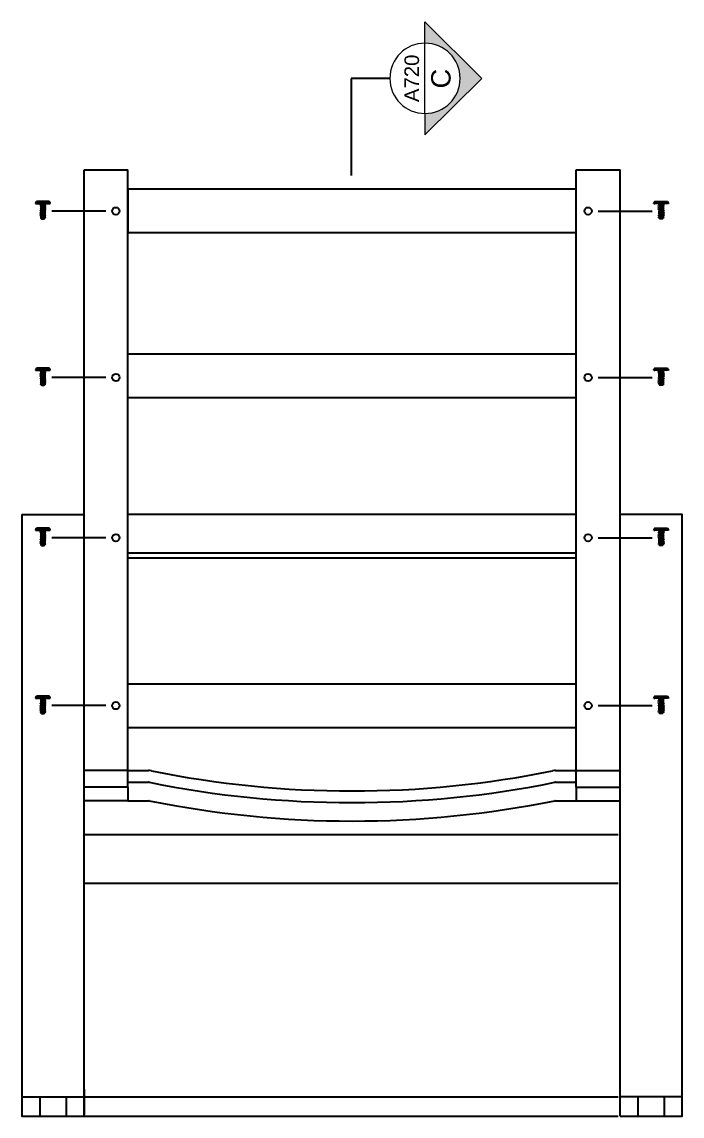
# Model space of a CAD drawing. Header units: millimetres. Extents: x -29 to 1292, y 25 to 454.
# Drawn here: x -29 to 39, y 325.7 to 438.4 of the extents above; entities that cross this region are included whole.
import ezdxf
from ezdxf.enums import TextEntityAlignment as Align

# ---------------------------------------------------------------- set-up
doc = ezdxf.new("R2010")
doc.units = ezdxf.units.MM
doc.layers.get('0').update_dxf_attribs({"color": 70})
doc.layers.add('A-ANNO-SYMB', color=202, linetype='Continuous', lineweight=18)
doc.layers.add('SIMBOLI', color=201, linetype='Continuous')
doc.layers.add('VITIGIUSTO', color=61, linetype='Continuous')
doc.styles.add('ARIAL', font='arial.ttf')
doc.styles.get("Standard").update_dxf_attribs({"font": 'arial.ttf'})

# ---------------------------------------------------------------- blocks, each defined once
blk = doc.blocks.new('SYMBOL')
at = {"layer": 'A-ANNO-SYMB', "linetype": 'Continuous', "lineweight": 20}
h = blk.add_hatch(color=256, dxfattribs=at)
h.dxf.hatch_style = 1
h.paths.add_polyline_path([(11.2063, 4.9481), (11.316, 4.9481, -1), (11.678, 4.9481), (11.7877, 4.9481), (11.497, 5.2405)])
at = {"linetype": 'Continuous', "lineweight": 20}
blk.add_line((11.316, 4.9481), (11.678, 4.9481), dxfattribs=at)
at = {"layer": 'A-ANNO-SYMB', "linetype": 'Continuous', "lineweight": 20}
for p, q in [((11.2063, 4.9481), (11.497, 5.2405)), ((11.7877, 4.9481), (11.497, 5.2405)), ((11.316, 4.9481), (11.2063, 4.9481)), ((11.678, 4.9481), (11.7877, 4.9481))]:
    blk.add_line(p, q, dxfattribs=at)
blk.add_circle((11.497, 4.9481), 0.181, dxfattribs=at)
for tag, p in [('TAVOLA', (11.497, 5.08)), ('SEZIONE', (11.497, 4.9181))]:
    blk.add_attdef(tag, text='', height=0.1, dxfattribs=at).set_placement(p, align=Align.TOP_CENTER)

msp = doc.modelspace()

# ---------------------------------------------------------------- linework, layer by layer
for p, q in [((-22.56, 422.54), (-22.56, 423.16)), ((-22.56, 423.16), (-18.06, 423.16)), ((-18.06, 361.26), (-18.06, 423.16)), ((28.14, 361.26), (28.14, 423.16)), ((28.14, 423.16), (32.64, 423.16)), ((32.64, 422.54), (32.64, 423.16)), ((28.14, 421.16), (-18.06, 421.16)), ((-18.06, 421.16), (-18.06, 416.66)), ((28.14, 416.66), (-18.06, 416.66)), ((28.14, 404.16), (-18.06, 404.16)), ((28.14, 399.66), (-18.06, 399.66)), ((-28.96, 387.66), (-22.56, 387.66)), ((28.14, 387.66), (-18.06, 387.66)), ((28.14, 383.66), (-18.06, 383.66)), ((28.14, 383.16), (-18.06, 383.16)), ((28.14, 370.16), (-18.06, 370.16)), ((28.14, 365.66), (-18.06, 365.66)), ((-22.56, 360.66), (-22.56, 361.66)), ((-18.06, 361.26), (-22.56, 361.26)), ((-18.06, 361.26), (-15.93, 361.26)), ((-18.06, 359.56), (-18.06, 361.26)), ((26, 361.26), (28.14, 361.26)), ((28.14, 359.56), (28.14, 361.26)), ((28.14, 361.26), (32.64, 361.26)), ((-18.06, 360.06), (-15.93, 360.06)), ((26, 360.06), (28.14, 360.06)), ((-18.06, 359.56), (-22.56, 359.56)), ((-18.06, 359.56), (-18.06, 358.16)), ((28.14, 359.56), (32.64, 359.56)), ((28.14, 359.56), (28.14, 358.16)), ((-18.06, 358.16), (-22.56, 358.16)), ((-18.06, 358.16), (-15.93, 358.16)), ((26, 358.16), (28.14, 358.16)), ((28.14, 358.16), (32.64, 358.16)), ((-22.56, 354.66), (32.44, 354.66)), ((-22.56, 349.66), (32.44, 349.66)), ((-22.56, 328.43), (-22.56, 325.82)), ((-28.96, 327.66), (-22.56, 327.66)), ((-27.11, 327.66), (-27.11, 325.66)), ((-24.41, 327.66), (-24.41, 325.66)), ((-22.56, 327.66), (32.44, 327.66)), ((39.04, 327.66), (32.64, 327.66)), ((34.49, 327.66), (34.49, 325.66)), ((37.19, 327.66), (37.19, 325.66)), ((-28.96, 325.66), (-22.56, 325.66)), ((-22.56, 325.66), (32.44, 325.66))]:
    msp.add_line(p, q)
for points in [[(-22.56, 332.02), (-22.56, 422.54)], [(32.64, 325.66), (32.64, 422.54)], [(-28.96, 387.66), (-28.96, 325.66), (-22.56, 325.66), (-22.56, 387.66)], [(32.64, 325.66), (39.04, 325.66), (39.04, 327.66), (39.04, 387.66), (32.64, 387.66)]]:
    msp.add_lwpolyline(points)
for centre, radius, start, end in [((-15.93, 359.65), 1.61, 79.1233, 90), ((5.04, 463.21), 104.05, 258.5459, 281.4541), ((26, 359.65), 1.61, 90, 100.8767), ((-15.93, 359.65), 0.411, 79.6873, 90), ((5.04, 463.21), 105.25, 258.5503, 281.4497), ((26, 359.65), 0.411, 90, 100.3127), ((-15.93, 357.75), 0.411, 79.6873, 90), ((5.04, 461.31), 105.25, 258.5503, 281.4497), ((26, 357.75), 0.411, 90, 100.3127)]:
    msp.add_arc(centre, radius, start, end)
at = {"layer": 'SIMBOLI'}
for p, q in [((8.94, 432.58), (4.94, 432.58)), ((4.94, 432.58), (4.94, 422.58)), ((-20.32, 418.91), (-25.89, 418.91)), ((30.39, 418.91), (35.96, 418.91)), ((-20.32, 401.75), (-25.89, 401.75)), ((30.39, 401.75), (35.96, 401.75)), ((-20.32, 385.25), (-25.89, 385.25)), ((30.39, 385.25), (35.96, 385.25)), ((-20.32, 367.95), (-25.89, 367.95)), ((30.39, 367.95), (35.96, 367.95))]:
    msp.add_line(p, q, dxfattribs=at)
at = {"layer": 'VITIGIUSTO'}
for p, q in [((-27.56, 419.73), (-27.56, 419.68)), ((-26.06, 419.73), (-27.56, 419.73)), ((-27.56, 419.68), (-26.06, 419.68)), ((-26.16, 419.88), (-27.46, 419.88)), ((-27.04, 419.66), (-27.08, 419.65)), ((-27.08, 419.65), (-27.07, 419.63)), ((-27.04, 419.56), (-27.08, 419.55)), ((-27.08, 419.55), (-27.07, 419.53)), ((-27.04, 419.46), (-27.08, 419.45)), ((-27.08, 419.45), (-27.07, 419.43)), ((-27.07, 419.63), (-26.58, 419.54)), ((-27.07, 419.53), (-26.58, 419.44)), ((-27.07, 419.43), (-26.58, 419.34)), ((-26.55, 419.56), (-27.04, 419.66)), ((-26.55, 419.47), (-27.04, 419.56)), ((-26.55, 419.36), (-27.04, 419.46)), ((-27.01, 419.68), (-27.01, 419.65)), ((-27.01, 419.62), (-27.01, 419.55)), ((-27.01, 419.52), (-27.01, 419.45)), ((-27.01, 419.42), (-27.01, 419.35)), ((-26.96, 419.68), (-26.66, 419.68)), ((-26.88, 419.68), (-26.58, 419.63)), ((-26.55, 419.65), (-26.71, 419.68)), ((-26.61, 419.68), (-26.61, 419.66)), ((-26.61, 419.63), (-26.61, 419.58)), ((-26.61, 419.54), (-26.61, 419.48)), ((-26.61, 419.45), (-26.61, 419.38)), ((-26.54, 419.64), (-26.58, 419.63)), ((-26.54, 419.55), (-26.58, 419.54)), ((-26.54, 419.45), (-26.58, 419.44)), ((-26.54, 419.64), (-26.55, 419.65)), ((-26.54, 419.55), (-26.55, 419.56)), ((-26.54, 419.45), (-26.55, 419.47)), ((-26.06, 419.68), (-26.16, 419.68)), ((-26.06, 419.68), (-26.06, 419.73)), ((-26.06, 419.68), (-26.06, 419.73)), ((36.13, 419.68), (36.13, 419.73)), ((36.13, 419.68), (36.13, 419.73)), ((36.13, 419.73), (37.63, 419.73)), ((37.63, 419.68), (36.13, 419.68)), ((36.13, 419.68), (36.23, 419.68)), ((36.23, 419.88), (37.53, 419.88)), ((36.61, 419.64), (36.62, 419.65)), ((36.61, 419.64), (36.65, 419.63)), ((36.61, 419.55), (36.62, 419.56)), ((36.61, 419.55), (36.65, 419.54)), ((36.61, 419.45), (36.62, 419.47)), ((36.61, 419.45), (36.65, 419.44)), ((36.62, 419.65), (36.78, 419.68)), ((36.62, 419.56), (37.11, 419.66)), ((36.62, 419.47), (37.11, 419.56)), ((36.62, 419.36), (37.11, 419.46)), ((36.95, 419.68), (36.65, 419.63)), ((37.14, 419.63), (36.65, 419.54)), ((37.14, 419.53), (36.65, 419.44)), ((37.14, 419.43), (36.65, 419.34)), ((36.68, 419.68), (36.68, 419.66)), ((36.68, 419.63), (36.68, 419.58)), ((36.68, 419.54), (36.68, 419.48)), ((36.68, 419.45), (36.68, 419.38)), ((37.03, 419.68), (36.73, 419.68)), ((37.08, 419.68), (37.08, 419.65)), ((37.08, 419.62), (37.08, 419.55)), ((37.08, 419.52), (37.08, 419.45)), ((37.08, 419.42), (37.08, 419.35)), ((37.11, 419.66), (37.15, 419.65)), ((37.11, 419.56), (37.15, 419.55)), ((37.11, 419.46), (37.15, 419.45)), ((37.15, 419.65), (37.14, 419.63)), ((37.15, 419.55), (37.14, 419.53)), ((37.15, 419.45), (37.14, 419.43)), ((37.63, 419.73), (37.63, 419.68)), ((-27.04, 419.36), (-27.08, 419.35)), ((-27.08, 419.35), (-27.07, 419.33)), ((-27.04, 419.25), (-27.08, 419.24)), ((-27.08, 419.24), (-27.07, 419.23)), ((-27.04, 419.16), (-27.08, 419.15)), ((-27.08, 419.15), (-27.07, 419.13)), ((-27.04, 419.05), (-27.08, 419.04)), ((-27.08, 419.04), (-27.07, 419.03)), ((-27.04, 418.96), (-27.08, 418.95)), ((-27.08, 418.95), (-27.07, 418.93)), ((-27.04, 418.85), (-27.08, 418.84)), ((-27.08, 418.84), (-27.07, 418.83)), ((-27.04, 418.76), (-27.08, 418.75)), ((-27.08, 418.75), (-27.07, 418.73)), ((-27.04, 418.65), (-27.08, 418.64)), ((-27.08, 418.64), (-27.07, 418.63)), ((-27.04, 418.56), (-27.08, 418.55)), ((-27.08, 418.55), (-27.07, 418.53)), ((-27.04, 418.45), (-27.08, 418.44)), ((-27.08, 418.44), (-27.07, 418.43)), ((-27.04, 418.36), (-27.08, 418.35)), ((-27.08, 418.35), (-27.07, 418.33)), ((-27.04, 418.27), (-27.08, 418.26)), ((-27.08, 418.26), (-27.07, 418.24)), ((-27.07, 419.33), (-26.58, 419.24)), ((-27.07, 419.23), (-26.58, 419.14)), ((-27.07, 419.13), (-26.58, 419.04)), ((-27.07, 419.03), (-26.58, 418.94)), ((-27.07, 418.93), (-26.58, 418.84)), ((-27.07, 418.83), (-26.58, 418.74)), ((-27.07, 418.73), (-26.58, 418.64)), ((-27.07, 418.63), (-26.58, 418.54)), ((-27.07, 418.53), (-26.58, 418.44)), ((-27.07, 418.43), (-26.58, 418.34)), ((-27.07, 418.33), (-26.58, 418.24)), ((-26.55, 419.27), (-27.04, 419.36)), ((-26.55, 419.16), (-27.04, 419.25)), ((-26.55, 419.07), (-27.04, 419.16)), ((-26.55, 418.96), (-27.04, 419.05)), ((-26.55, 418.87), (-27.04, 418.96)), ((-26.55, 418.76), (-27.04, 418.85)), ((-26.55, 418.67), (-27.04, 418.76)), ((-26.55, 418.56), (-27.04, 418.65)), ((-26.55, 418.47), (-27.04, 418.56)), ((-26.55, 418.36), (-27.04, 418.45)), ((-26.55, 418.27), (-27.04, 418.36)), ((-26.83, 418.23), (-27.04, 418.27)), ((-27.01, 419.32), (-27.01, 419.25)), ((-27.01, 419.22), (-27.01, 419.15)), ((-27.01, 419.12), (-27.01, 419.05)), ((-27.01, 419.02), (-27.01, 418.95)), ((-27.01, 418.92), (-27.01, 418.85)), ((-27.01, 418.82), (-27.01, 418.75)), ((-27.01, 418.72), (-27.01, 418.65)), ((-27.01, 418.52), (-27.01, 418.45)), ((-27.01, 418.42), (-27.01, 418.35)), ((-27.01, 418.32), (-27.01, 418.26)), ((-26.61, 419.34), (-26.61, 419.28)), ((-26.61, 419.25), (-26.61, 419.17)), ((-26.61, 419.14), (-26.61, 419.08)), ((-26.61, 419.05), (-26.61, 418.97)), ((-26.61, 418.94), (-26.61, 418.88)), ((-26.61, 418.85), (-26.61, 418.77)), ((-26.61, 418.74), (-26.61, 418.68)), ((-26.61, 418.65), (-26.61, 418.57)), ((-26.61, 418.54), (-26.61, 418.48)), ((-26.61, 418.45), (-26.61, 418.37)), ((-26.61, 418.34), (-26.61, 418.28)), ((-26.54, 419.35), (-26.58, 419.34)), ((-26.54, 419.25), (-26.58, 419.24)), ((-26.54, 419.14), (-26.58, 419.14)), ((-26.54, 419.05), (-26.58, 419.04)), ((-26.54, 418.95), (-26.58, 418.94)), ((-26.54, 418.85), (-26.58, 418.84)), ((-26.54, 418.75), (-26.58, 418.74)), ((-26.54, 418.65), (-26.58, 418.64)), ((-26.54, 418.55), (-26.58, 418.54)), ((-26.54, 418.45), (-26.58, 418.44)), ((-26.54, 418.35), (-26.58, 418.34)), ((-26.54, 419.35), (-26.55, 419.36)), ((-26.54, 419.25), (-26.55, 419.27)), ((-26.54, 419.14), (-26.55, 419.16)), ((-26.54, 419.05), (-26.55, 419.07)), ((-26.54, 418.95), (-26.55, 418.96)), ((-26.54, 418.85), (-26.55, 418.87)), ((-26.54, 418.75), (-26.55, 418.76)), ((-26.54, 418.65), (-26.55, 418.67)), ((-26.54, 418.55), (-26.55, 418.56)), ((-26.54, 418.45), (-26.55, 418.47)), ((-26.54, 418.35), (-26.55, 418.36)), ((-26.54, 418.25), (-26.55, 418.27)), ((36.61, 419.35), (36.62, 419.36)), ((36.61, 419.35), (36.65, 419.34)), ((36.61, 419.25), (36.62, 419.27)), ((36.61, 419.25), (36.65, 419.24)), ((36.61, 419.14), (36.62, 419.16)), ((36.61, 419.14), (36.65, 419.14)), ((36.61, 419.05), (36.62, 419.07)), ((36.61, 419.05), (36.65, 419.04)), ((36.61, 418.95), (36.62, 418.96)), ((36.61, 418.95), (36.65, 418.94)), ((36.61, 418.85), (36.62, 418.87)), ((36.61, 418.85), (36.65, 418.84)), ((36.61, 418.75), (36.62, 418.76)), ((36.61, 418.75), (36.65, 418.74)), ((36.61, 418.65), (36.62, 418.67)), ((36.61, 418.65), (36.65, 418.64)), ((36.61, 418.55), (36.62, 418.56)), ((36.61, 418.55), (36.65, 418.54)), ((36.61, 418.45), (36.62, 418.47)), ((36.61, 418.45), (36.65, 418.44)), ((36.61, 418.35), (36.62, 418.36)), ((36.61, 418.35), (36.65, 418.34)), ((36.61, 418.25), (36.62, 418.27)), ((36.62, 419.27), (37.11, 419.36)), ((36.62, 419.16), (37.11, 419.25)), ((36.62, 419.07), (37.11, 419.16)), ((36.62, 418.96), (37.11, 419.05)), ((36.62, 418.87), (37.11, 418.96)), ((36.62, 418.76), (37.11, 418.85)), ((36.62, 418.67), (37.11, 418.76)), ((36.62, 418.56), (37.11, 418.65)), ((36.62, 418.47), (37.11, 418.56)), ((36.62, 418.36), (37.11, 418.45)), ((36.62, 418.27), (37.11, 418.36)), ((37.14, 419.33), (36.65, 419.24)), ((37.14, 419.23), (36.65, 419.14)), ((37.14, 419.13), (36.65, 419.04)), ((37.14, 419.03), (36.65, 418.94)), ((37.14, 418.93), (36.65, 418.84)), ((37.14, 418.83), (36.65, 418.74)), ((37.14, 418.73), (36.65, 418.64)), ((37.14, 418.63), (36.65, 418.54)), ((37.14, 418.53), (36.65, 418.44)), ((37.14, 418.43), (36.65, 418.34)), ((37.14, 418.33), (36.65, 418.24)), ((36.68, 419.34), (36.68, 419.28)), ((36.68, 419.25), (36.68, 419.17)), ((36.68, 419.14), (36.68, 419.08)), ((36.68, 419.05), (36.68, 418.97)), ((36.68, 418.94), (36.68, 418.88)), ((36.68, 418.85), (36.68, 418.77)), ((36.68, 418.74), (36.68, 418.68)), ((36.68, 418.65), (36.68, 418.57)), ((36.68, 418.54), (36.68, 418.48)), ((36.68, 418.45), (36.68, 418.37)), ((36.68, 418.34), (36.68, 418.28)), ((36.9, 418.23), (37.11, 418.27)), ((37.08, 419.32), (37.08, 419.25)), ((37.08, 419.22), (37.08, 419.15)), ((37.08, 419.12), (37.08, 419.05)), ((37.08, 419.02), (37.08, 418.95)), ((37.08, 418.92), (37.08, 418.85)), ((37.08, 418.82), (37.08, 418.75)), ((37.08, 418.72), (37.08, 418.65)), ((37.08, 418.52), (37.08, 418.45)), ((37.08, 418.42), (37.08, 418.35)), ((37.08, 418.32), (37.08, 418.26)), ((37.11, 419.36), (37.15, 419.35)), ((37.11, 419.25), (37.15, 419.24)), ((37.11, 419.16), (37.15, 419.15)), ((37.11, 419.05), (37.15, 419.04)), ((37.11, 418.96), (37.15, 418.95)), ((37.11, 418.85), (37.15, 418.84)), ((37.11, 418.76), (37.15, 418.75)), ((37.11, 418.65), (37.15, 418.64)), ((37.11, 418.56), (37.15, 418.55)), ((37.11, 418.45), (37.15, 418.44)), ((37.11, 418.36), (37.15, 418.35)), ((37.11, 418.27), (37.15, 418.26)), ((37.15, 419.35), (37.14, 419.33)), ((37.15, 419.24), (37.14, 419.23)), ((37.15, 419.15), (37.14, 419.13)), ((37.15, 419.04), (37.14, 419.03)), ((37.15, 418.95), (37.14, 418.93)), ((37.15, 418.84), (37.14, 418.83)), ((37.15, 418.75), (37.14, 418.73)), ((37.15, 418.64), (37.14, 418.63)), ((37.15, 418.55), (37.14, 418.53)), ((37.15, 418.44), (37.14, 418.43)), ((37.15, 418.35), (37.14, 418.33)), ((37.15, 418.26), (37.14, 418.24)), ((-27.07, 418.24), (-26.87, 418.21)), ((-27.01, 418.23), (-27.01, 418.18)), ((-26.61, 418.18), (-27.01, 418.18)), ((-26.94, 418.12), (-26.68, 418.12)), ((-26.83, 418.22), (-26.87, 418.21)), ((-26.83, 418.22), (-26.83, 418.23)), ((-26.61, 418.25), (-26.61, 418.18)), ((-26.54, 418.25), (-26.58, 418.24)), ((36.61, 418.25), (36.65, 418.24)), ((36.68, 418.25), (36.68, 418.18)), ((36.68, 418.18), (37.08, 418.18)), ((37.01, 418.12), (36.75, 418.12)), ((36.9, 418.22), (36.9, 418.23)), ((36.9, 418.22), (36.94, 418.21)), ((37.14, 418.24), (36.94, 418.21)), ((37.08, 418.23), (37.08, 418.18)), ((-27.56, 402.57), (-27.56, 402.52)), ((-26.06, 402.57), (-27.56, 402.57)), ((-27.56, 402.52), (-26.06, 402.52)), ((-26.16, 402.72), (-27.46, 402.72)), ((-27.04, 402.5), (-27.08, 402.49)), ((-27.08, 402.49), (-27.07, 402.47)), ((-27.07, 402.47), (-26.58, 402.38)), ((-26.55, 402.41), (-27.04, 402.5)), ((-27.01, 402.52), (-27.01, 402.49)), ((-26.96, 402.52), (-26.66, 402.52)), ((-26.88, 402.52), (-26.58, 402.47)), ((-26.55, 402.49), (-26.71, 402.52)), ((-26.61, 402.52), (-26.61, 402.51)), ((-26.61, 402.47), (-26.61, 402.42)), ((-26.54, 402.48), (-26.58, 402.47)), ((-26.54, 402.48), (-26.55, 402.49)), ((-26.06, 402.52), (-26.16, 402.52)), ((-26.06, 402.52), (-26.06, 402.57)), ((-26.06, 402.52), (-26.06, 402.57)), ((36.13, 402.52), (36.13, 402.57)), ((36.13, 402.52), (36.13, 402.57)), ((36.13, 402.57), (37.63, 402.57)), ((37.63, 402.52), (36.13, 402.52)), ((36.13, 402.52), (36.23, 402.52)), ((36.23, 402.72), (37.53, 402.72)), ((36.61, 402.48), (36.62, 402.49)), ((36.61, 402.48), (36.65, 402.47)), ((36.62, 402.49), (36.78, 402.52)), ((36.62, 402.41), (37.11, 402.5)), ((36.95, 402.52), (36.65, 402.47)), ((37.14, 402.47), (36.65, 402.38)), ((36.68, 402.52), (36.68, 402.51)), ((36.68, 402.47), (36.68, 402.42)), ((37.03, 402.52), (36.73, 402.52)), ((37.08, 402.52), (37.08, 402.49)), ((37.11, 402.5), (37.15, 402.49)), ((37.15, 402.49), (37.14, 402.47)), ((37.63, 402.57), (37.63, 402.52)), ((-27.04, 402.4), (-27.08, 402.39)), ((-27.08, 402.39), (-27.07, 402.38)), ((-27.04, 402.3), (-27.08, 402.29)), ((-27.08, 402.29), (-27.07, 402.27)), ((-27.04, 402.2), (-27.08, 402.19)), ((-27.08, 402.19), (-27.07, 402.18)), ((-27.04, 402.09), (-27.08, 402.09)), ((-27.08, 402.09), (-27.07, 402.07)), ((-27.04, 402), (-27.08, 401.99)), ((-27.08, 401.99), (-27.07, 401.98)), ((-27.04, 401.89), (-27.08, 401.89)), ((-27.08, 401.89), (-27.07, 401.87)), ((-27.04, 401.8), (-27.08, 401.79)), ((-27.08, 401.79), (-27.07, 401.78)), ((-27.04, 401.69), (-27.08, 401.69)), ((-27.08, 401.69), (-27.07, 401.67)), ((-27.04, 401.6), (-27.08, 401.59)), ((-27.08, 401.59), (-27.07, 401.58)), ((-27.04, 401.49), (-27.08, 401.49)), ((-27.08, 401.49), (-27.07, 401.47)), ((-27.04, 401.4), (-27.08, 401.39)), ((-27.08, 401.39), (-27.07, 401.38)), ((-27.07, 402.38), (-26.58, 402.29)), ((-27.07, 402.27), (-26.58, 402.18)), ((-27.07, 402.18), (-26.58, 402.09)), ((-27.07, 402.07), (-26.58, 401.98)), ((-27.07, 401.98), (-26.58, 401.89)), ((-27.07, 401.87), (-26.58, 401.78)), ((-27.07, 401.78), (-26.58, 401.69)), ((-27.07, 401.67), (-26.58, 401.58)), ((-27.07, 401.58), (-26.58, 401.49)), ((-27.07, 401.47), (-26.58, 401.38)), ((-27.07, 401.38), (-26.58, 401.29)), ((-26.55, 402.31), (-27.04, 402.4)), ((-26.55, 402.21), (-27.04, 402.3)), ((-26.55, 402.11), (-27.04, 402.2)), ((-26.55, 402), (-27.04, 402.09)), ((-26.55, 401.91), (-27.04, 402)), ((-26.55, 401.8), (-27.04, 401.89)), ((-26.55, 401.71), (-27.04, 401.8)), ((-26.55, 401.6), (-27.04, 401.69)), ((-26.55, 401.51), (-27.04, 401.6)), ((-26.55, 401.4), (-27.04, 401.49)), ((-26.55, 401.31), (-27.04, 401.4)), ((-27.01, 402.46), (-27.01, 402.4)), ((-27.01, 402.36), (-27.01, 402.29)), ((-27.01, 402.26), (-27.01, 402.2)), ((-27.01, 402.17), (-27.01, 402.09)), ((-27.01, 402.06), (-27.01, 402)), ((-27.01, 401.97), (-27.01, 401.89)), ((-27.01, 401.86), (-27.01, 401.8)), ((-27.01, 401.77), (-27.01, 401.69)), ((-27.01, 401.66), (-27.01, 401.6)), ((-27.01, 401.57), (-27.01, 401.49)), ((-27.01, 401.37), (-27.01, 401.29)), ((-26.61, 402.39), (-26.61, 402.32)), ((-26.61, 402.29), (-26.61, 402.22)), ((-26.61, 402.19), (-26.61, 402.12)), ((-26.61, 402.09), (-26.61, 402.02)), ((-26.61, 401.98), (-26.61, 401.92)), ((-26.61, 401.89), (-26.61, 401.82)), ((-26.61, 401.78), (-26.61, 401.72)), ((-26.61, 401.69), (-26.61, 401.62)), ((-26.61, 401.58), (-26.61, 401.52)), ((-26.61, 401.49), (-26.61, 401.42)), ((-26.61, 401.38), (-26.61, 401.32)), ((-26.54, 402.39), (-26.58, 402.38)), ((-26.54, 402.29), (-26.58, 402.29)), ((-26.54, 402.19), (-26.58, 402.18)), ((-26.54, 402.09), (-26.58, 402.09)), ((-26.54, 401.99), (-26.58, 401.98)), ((-26.54, 401.89), (-26.58, 401.89)), ((-26.54, 401.79), (-26.58, 401.78)), ((-26.54, 401.69), (-26.58, 401.69)), ((-26.54, 401.59), (-26.58, 401.58)), ((-26.54, 401.49), (-26.58, 401.49)), ((-26.54, 401.39), (-26.58, 401.38)), ((-26.54, 402.39), (-26.55, 402.41)), ((-26.54, 402.29), (-26.55, 402.31)), ((-26.54, 402.19), (-26.55, 402.21)), ((-26.54, 402.09), (-26.55, 402.11)), ((-26.54, 401.99), (-26.55, 402)), ((-26.54, 401.89), (-26.55, 401.91)), ((-26.54, 401.79), (-26.55, 401.8)), ((-26.54, 401.69), (-26.55, 401.71)), ((-26.54, 401.59), (-26.55, 401.6)), ((-26.54, 401.49), (-26.55, 401.51)), ((-26.54, 401.39), (-26.55, 401.4)), ((36.61, 402.39), (36.62, 402.41)), ((36.61, 402.39), (36.65, 402.38)), ((36.61, 402.29), (36.62, 402.31)), ((36.61, 402.29), (36.65, 402.29)), ((36.61, 402.19), (36.62, 402.21)), ((36.61, 402.19), (36.65, 402.18)), ((36.61, 402.09), (36.62, 402.11)), ((36.61, 402.09), (36.65, 402.09)), ((36.61, 401.99), (36.62, 402)), ((36.61, 401.99), (36.65, 401.98)), ((36.61, 401.89), (36.62, 401.91)), ((36.61, 401.89), (36.65, 401.89)), ((36.61, 401.79), (36.62, 401.8)), ((36.61, 401.79), (36.65, 401.78)), ((36.61, 401.69), (36.62, 401.71)), ((36.61, 401.69), (36.65, 401.69)), ((36.61, 401.59), (36.62, 401.6)), ((36.61, 401.59), (36.65, 401.58)), ((36.61, 401.49), (36.62, 401.51)), ((36.61, 401.49), (36.65, 401.49)), ((36.61, 401.39), (36.62, 401.4)), ((36.61, 401.39), (36.65, 401.38)), ((36.62, 402.31), (37.11, 402.4)), ((36.62, 402.21), (37.11, 402.3)), ((36.62, 402.11), (37.11, 402.2)), ((36.62, 402), (37.11, 402.09)), ((36.62, 401.91), (37.11, 402)), ((36.62, 401.8), (37.11, 401.89)), ((36.62, 401.71), (37.11, 401.8)), ((36.62, 401.6), (37.11, 401.69)), ((36.62, 401.51), (37.11, 401.6)), ((36.62, 401.4), (37.11, 401.49)), ((36.62, 401.31), (37.11, 401.4)), ((37.14, 402.38), (36.65, 402.29)), ((37.14, 402.27), (36.65, 402.18)), ((37.14, 402.18), (36.65, 402.09)), ((37.14, 402.07), (36.65, 401.98)), ((37.14, 401.98), (36.65, 401.89)), ((37.14, 401.87), (36.65, 401.78)), ((37.14, 401.78), (36.65, 401.69)), ((37.14, 401.67), (36.65, 401.58)), ((37.14, 401.58), (36.65, 401.49)), ((37.14, 401.47), (36.65, 401.38)), ((37.14, 401.38), (36.65, 401.29)), ((36.68, 402.39), (36.68, 402.32)), ((36.68, 402.29), (36.68, 402.22)), ((36.68, 402.19), (36.68, 402.12)), ((36.68, 402.09), (36.68, 402.02)), ((36.68, 401.98), (36.68, 401.92)), ((36.68, 401.89), (36.68, 401.82)), ((36.68, 401.78), (36.68, 401.72)), ((36.68, 401.69), (36.68, 401.62)), ((36.68, 401.58), (36.68, 401.52)), ((36.68, 401.49), (36.68, 401.42)), ((36.68, 401.38), (36.68, 401.32)), ((37.08, 402.46), (37.08, 402.4)), ((37.08, 402.36), (37.08, 402.29)), ((37.08, 402.26), (37.08, 402.2)), ((37.08, 402.17), (37.08, 402.09)), ((37.08, 402.06), (37.08, 402)), ((37.08, 401.97), (37.08, 401.89)), ((37.08, 401.86), (37.08, 401.8)), ((37.08, 401.77), (37.08, 401.69)), ((37.08, 401.66), (37.08, 401.6)), ((37.08, 401.57), (37.08, 401.49)), ((37.08, 401.37), (37.08, 401.29)), ((37.11, 402.4), (37.15, 402.39)), ((37.11, 402.3), (37.15, 402.29)), ((37.11, 402.2), (37.15, 402.19)), ((37.11, 402.09), (37.15, 402.09)), ((37.11, 402), (37.15, 401.99)), ((37.11, 401.89), (37.15, 401.89)), ((37.11, 401.8), (37.15, 401.79)), ((37.11, 401.69), (37.15, 401.69)), ((37.11, 401.6), (37.15, 401.59)), ((37.11, 401.49), (37.15, 401.49)), ((37.11, 401.4), (37.15, 401.39)), ((37.15, 402.39), (37.14, 402.38)), ((37.15, 402.29), (37.14, 402.27)), ((37.15, 402.19), (37.14, 402.18)), ((37.15, 402.09), (37.14, 402.07)), ((37.15, 401.99), (37.14, 401.98)), ((37.15, 401.89), (37.14, 401.87)), ((37.15, 401.79), (37.14, 401.78)), ((37.15, 401.69), (37.14, 401.67)), ((37.15, 401.59), (37.14, 401.58)), ((37.15, 401.49), (37.14, 401.47)), ((37.15, 401.39), (37.14, 401.38)), ((-27.04, 401.29), (-27.08, 401.29)), ((-27.08, 401.29), (-27.07, 401.27)), ((-27.04, 401.2), (-27.08, 401.19)), ((-27.08, 401.19), (-27.07, 401.18)), ((-27.04, 401.11), (-27.08, 401.1)), ((-27.08, 401.1), (-27.07, 401.09)), ((-27.07, 401.27), (-26.58, 401.18)), ((-27.07, 401.18), (-26.58, 401.09)), ((-27.07, 401.09), (-26.87, 401.05)), ((-26.55, 401.2), (-27.04, 401.29)), ((-26.55, 401.11), (-27.04, 401.2)), ((-26.83, 401.07), (-27.04, 401.11)), ((-27.01, 401.26), (-27.01, 401.2)), ((-27.01, 401.17), (-27.01, 401.11)), ((-27.01, 401.08), (-27.01, 401.02)), ((-26.61, 401.02), (-27.01, 401.02)), ((-26.94, 400.96), (-26.68, 400.96)), ((-26.83, 401.06), (-26.87, 401.05)), ((-26.83, 401.06), (-26.83, 401.07)), ((-26.61, 401.29), (-26.61, 401.22)), ((-26.61, 401.18), (-26.61, 401.12)), ((-26.61, 401.09), (-26.61, 401.02)), ((-26.54, 401.29), (-26.58, 401.29)), ((-26.54, 401.19), (-26.58, 401.18)), ((-26.54, 401.09), (-26.58, 401.09)), ((-26.54, 401.29), (-26.55, 401.31)), ((-26.54, 401.19), (-26.55, 401.2)), ((-26.54, 401.09), (-26.55, 401.11)), ((36.61, 401.29), (36.62, 401.31)), ((36.61, 401.29), (36.65, 401.29)), ((36.61, 401.19), (36.62, 401.2)), ((36.61, 401.19), (36.65, 401.18)), ((36.61, 401.09), (36.62, 401.11)), ((36.61, 401.09), (36.65, 401.09)), ((36.62, 401.2), (37.11, 401.29)), ((36.62, 401.11), (37.11, 401.2)), ((37.14, 401.27), (36.65, 401.18)), ((37.14, 401.18), (36.65, 401.09)), ((36.68, 401.29), (36.68, 401.22)), ((36.68, 401.18), (36.68, 401.12)), ((36.68, 401.09), (36.68, 401.02)), ((36.68, 401.02), (37.08, 401.02)), ((37.01, 400.96), (36.75, 400.96)), ((36.9, 401.07), (37.11, 401.11)), ((36.9, 401.06), (36.9, 401.07)), ((36.9, 401.06), (36.94, 401.05)), ((37.14, 401.09), (36.94, 401.05)), ((37.08, 401.26), (37.08, 401.2)), ((37.08, 401.17), (37.08, 401.11)), ((37.08, 401.08), (37.08, 401.02)), ((37.11, 401.29), (37.15, 401.29)), ((37.11, 401.2), (37.15, 401.19)), ((37.11, 401.11), (37.15, 401.1)), ((37.15, 401.29), (37.14, 401.27)), ((37.15, 401.19), (37.14, 401.18)), ((37.15, 401.1), (37.14, 401.09)), ((-27.56, 386.07), (-27.56, 386.02)), ((-26.06, 386.07), (-27.56, 386.07)), ((-27.56, 386.02), (-26.06, 386.02)), ((-26.16, 386.22), (-27.46, 386.22)), ((-27.04, 386), (-27.08, 385.99)), ((-27.08, 385.99), (-27.07, 385.97)), ((-27.04, 385.9), (-27.08, 385.89)), ((-27.08, 385.89), (-27.07, 385.87)), ((-27.04, 385.8), (-27.08, 385.79)), ((-27.08, 385.79), (-27.07, 385.77)), ((-27.04, 385.7), (-27.08, 385.69)), ((-27.08, 385.69), (-27.07, 385.67)), ((-27.04, 385.59), (-27.08, 385.58)), ((-27.08, 385.58), (-27.07, 385.57)), ((-27.07, 385.97), (-26.58, 385.88)), ((-27.07, 385.87), (-26.58, 385.78)), ((-27.07, 385.77), (-26.58, 385.68)), ((-27.07, 385.67), (-26.58, 385.58)), ((-27.07, 385.57), (-26.58, 385.48)), ((-26.55, 385.9), (-27.04, 386)), ((-26.55, 385.81), (-27.04, 385.9)), ((-26.55, 385.7), (-27.04, 385.8)), ((-26.55, 385.61), (-27.04, 385.7)), ((-26.55, 385.5), (-27.04, 385.59)), ((-27.01, 386.02), (-27.01, 385.99)), ((-27.01, 385.96), (-27.01, 385.89)), ((-27.01, 385.86), (-27.01, 385.79)), ((-27.01, 385.76), (-27.01, 385.69)), ((-27.01, 385.66), (-27.01, 385.59)), ((-26.96, 386.02), (-26.66, 386.02)), ((-26.88, 386.02), (-26.58, 385.97)), ((-26.55, 385.99), (-26.71, 386.02)), ((-26.61, 386.02), (-26.61, 386)), ((-26.61, 385.97), (-26.61, 385.92)), ((-26.61, 385.88), (-26.61, 385.82)), ((-26.61, 385.79), (-26.61, 385.72)), ((-26.61, 385.68), (-26.61, 385.62)), ((-26.61, 385.59), (-26.61, 385.51)), ((-26.54, 385.98), (-26.58, 385.97)), ((-26.54, 385.89), (-26.58, 385.88)), ((-26.54, 385.79), (-26.58, 385.78)), ((-26.54, 385.69), (-26.58, 385.68)), ((-26.54, 385.59), (-26.58, 385.58)), ((-26.54, 385.98), (-26.55, 385.99)), ((-26.54, 385.89), (-26.55, 385.9)), ((-26.54, 385.79), (-26.55, 385.81)), ((-26.54, 385.69), (-26.55, 385.7)), ((-26.54, 385.59), (-26.55, 385.61)), ((-26.06, 386.02), (-26.16, 386.02)), ((-26.06, 386.02), (-26.06, 386.07)), ((-26.06, 386.02), (-26.06, 386.07)), ((36.13, 386.02), (36.13, 386.07)), ((36.13, 386.02), (36.13, 386.07)), ((36.13, 386.07), (37.63, 386.07)), ((37.63, 386.02), (36.13, 386.02)), ((36.13, 386.02), (36.23, 386.02)), ((36.23, 386.22), (37.53, 386.22)), ((36.61, 385.98), (36.62, 385.99)), ((36.61, 385.98), (36.65, 385.97)), ((36.61, 385.89), (36.62, 385.9)), ((36.61, 385.89), (36.65, 385.88)), ((36.61, 385.79), (36.62, 385.81)), ((36.61, 385.79), (36.65, 385.78)), ((36.61, 385.69), (36.62, 385.7)), ((36.61, 385.69), (36.65, 385.68)), ((36.61, 385.59), (36.62, 385.61)), ((36.61, 385.59), (36.65, 385.58)), ((36.62, 385.99), (36.78, 386.02)), ((36.62, 385.9), (37.11, 386)), ((36.62, 385.81), (37.11, 385.9)), ((36.62, 385.7), (37.11, 385.8)), ((36.62, 385.61), (37.11, 385.7)), ((36.62, 385.5), (37.11, 385.59)), ((36.95, 386.02), (36.65, 385.97)), ((37.14, 385.97), (36.65, 385.88)), ((37.14, 385.87), (36.65, 385.78)), ((37.14, 385.77), (36.65, 385.68)), ((37.14, 385.67), (36.65, 385.58)), ((37.14, 385.57), (36.65, 385.48)), ((36.68, 386.02), (36.68, 386)), ((36.68, 385.97), (36.68, 385.92)), ((36.68, 385.88), (36.68, 385.82)), ((36.68, 385.79), (36.68, 385.72)), ((36.68, 385.68), (36.68, 385.62)), ((36.68, 385.59), (36.68, 385.51)), ((37.03, 386.02), (36.73, 386.02)), ((37.08, 386.02), (37.08, 385.99)), ((37.08, 385.96), (37.08, 385.89)), ((37.08, 385.86), (37.08, 385.79)), ((37.08, 385.76), (37.08, 385.69)), ((37.08, 385.66), (37.08, 385.59)), ((37.11, 386), (37.15, 385.99)), ((37.11, 385.9), (37.15, 385.89)), ((37.11, 385.8), (37.15, 385.79)), ((37.11, 385.7), (37.15, 385.69)), ((37.11, 385.59), (37.15, 385.58)), ((37.15, 385.99), (37.14, 385.97)), ((37.15, 385.89), (37.14, 385.87)), ((37.15, 385.79), (37.14, 385.77)), ((37.15, 385.69), (37.14, 385.67)), ((37.15, 385.58), (37.14, 385.57)), ((37.63, 386.07), (37.63, 386.02)), ((-27.04, 385.5), (-27.08, 385.49)), ((-27.08, 385.49), (-27.07, 385.47)), ((-27.04, 385.39), (-27.08, 385.38)), ((-27.08, 385.38), (-27.07, 385.37)), ((-27.04, 385.3), (-27.08, 385.29)), ((-27.08, 385.29), (-27.07, 385.27)), ((-27.04, 385.19), (-27.08, 385.18)), ((-27.08, 385.18), (-27.07, 385.17)), ((-27.04, 385.1), (-27.08, 385.09)), ((-27.08, 385.09), (-27.07, 385.07)), ((-27.04, 384.99), (-27.08, 384.98)), ((-27.08, 384.98), (-27.07, 384.97)), ((-27.04, 384.9), (-27.08, 384.89)), ((-27.08, 384.89), (-27.07, 384.87)), ((-27.04, 384.79), (-27.08, 384.78)), ((-27.08, 384.78), (-27.07, 384.77)), ((-27.04, 384.7), (-27.08, 384.69)), ((-27.08, 384.69), (-27.07, 384.67)), ((-27.04, 384.61), (-27.08, 384.6)), ((-27.08, 384.6), (-27.07, 384.58)), ((-27.07, 385.47), (-26.58, 385.38)), ((-27.07, 385.37), (-26.58, 385.28)), ((-27.07, 385.27), (-26.58, 385.18)), ((-27.07, 385.17), (-26.58, 385.08)), ((-27.07, 385.07), (-26.58, 384.98)), ((-27.07, 384.97), (-26.58, 384.88)), ((-27.07, 384.87), (-26.58, 384.78)), ((-27.07, 384.77), (-26.58, 384.68)), ((-27.07, 384.67), (-26.58, 384.58)), ((-27.07, 384.58), (-26.87, 384.55)), ((-26.55, 385.41), (-27.04, 385.5)), ((-26.55, 385.3), (-27.04, 385.39)), ((-26.55, 385.21), (-27.04, 385.3)), ((-26.55, 385.1), (-27.04, 385.19)), ((-26.55, 385.01), (-27.04, 385.1)), ((-26.55, 384.9), (-27.04, 384.99)), ((-26.55, 384.81), (-27.04, 384.9)), ((-26.55, 384.7), (-27.04, 384.79)), ((-26.55, 384.61), (-27.04, 384.7)), ((-26.83, 384.57), (-27.04, 384.61)), ((-27.01, 385.56), (-27.01, 385.49)), ((-27.01, 385.46), (-27.01, 385.39)), ((-27.01, 385.36), (-27.01, 385.29)), ((-27.01, 385.26), (-27.01, 385.19)), ((-27.01, 385.16), (-27.01, 385.09)), ((-27.01, 385.06), (-27.01, 384.99)), ((-27.01, 384.86), (-27.01, 384.79)), ((-27.01, 384.76), (-27.01, 384.69)), ((-27.01, 384.66), (-27.01, 384.6)), ((-27.01, 384.57), (-27.01, 384.52)), ((-26.61, 384.52), (-27.01, 384.52)), ((-26.94, 384.46), (-26.68, 384.46)), ((-26.83, 384.56), (-26.87, 384.55)), ((-26.83, 384.56), (-26.83, 384.57)), ((-26.61, 385.48), (-26.61, 385.42)), ((-26.61, 385.39), (-26.61, 385.31)), ((-26.61, 385.28), (-26.61, 385.22)), ((-26.61, 385.19), (-26.61, 385.11)), ((-26.61, 385.08), (-26.61, 385.02)), ((-26.61, 384.99), (-26.61, 384.91)), ((-26.61, 384.88), (-26.61, 384.82)), ((-26.61, 384.79), (-26.61, 384.71)), ((-26.61, 384.68), (-26.61, 384.62)), ((-26.61, 384.59), (-26.61, 384.52)), ((-26.54, 385.49), (-26.58, 385.48)), ((-26.54, 385.39), (-26.58, 385.38)), ((-26.54, 385.29), (-26.58, 385.28)), ((-26.54, 385.19), (-26.58, 385.18)), ((-26.54, 385.09), (-26.58, 385.08)), ((-26.54, 384.99), (-26.58, 384.98)), ((-26.54, 384.89), (-26.58, 384.88)), ((-26.54, 384.79), (-26.58, 384.78)), ((-26.54, 384.69), (-26.58, 384.68)), ((-26.54, 384.59), (-26.58, 384.58)), ((-26.54, 385.49), (-26.55, 385.5)), ((-26.54, 385.39), (-26.55, 385.41)), ((-26.54, 385.29), (-26.55, 385.3)), ((-26.54, 385.19), (-26.55, 385.21)), ((-26.54, 385.09), (-26.55, 385.1)), ((-26.54, 384.99), (-26.55, 385.01)), ((-26.54, 384.89), (-26.55, 384.9)), ((-26.54, 384.79), (-26.55, 384.81)), ((-26.54, 384.69), (-26.55, 384.7)), ((-26.54, 384.59), (-26.55, 384.61)), ((36.61, 385.49), (36.62, 385.5)), ((36.61, 385.49), (36.65, 385.48)), ((36.61, 385.39), (36.62, 385.41)), ((36.61, 385.39), (36.65, 385.38)), ((36.61, 385.29), (36.62, 385.3)), ((36.61, 385.29), (36.65, 385.28)), ((36.61, 385.19), (36.62, 385.21)), ((36.61, 385.19), (36.65, 385.18)), ((36.61, 385.09), (36.62, 385.1)), ((36.61, 385.09), (36.65, 385.08)), ((36.61, 384.99), (36.62, 385.01)), ((36.61, 384.99), (36.65, 384.98)), ((36.61, 384.89), (36.62, 384.9)), ((36.61, 384.89), (36.65, 384.88)), ((36.61, 384.79), (36.62, 384.81)), ((36.61, 384.79), (36.65, 384.78)), ((36.61, 384.69), (36.62, 384.7)), ((36.61, 384.69), (36.65, 384.68)), ((36.61, 384.59), (36.62, 384.61)), ((36.61, 384.59), (36.65, 384.58)), ((36.62, 385.41), (37.11, 385.5)), ((36.62, 385.3), (37.11, 385.39)), ((36.62, 385.21), (37.11, 385.3)), ((36.62, 385.1), (37.11, 385.19)), ((36.62, 385.01), (37.11, 385.1)), ((36.62, 384.9), (37.11, 384.99)), ((36.62, 384.81), (37.11, 384.9)), ((36.62, 384.7), (37.11, 384.79)), ((36.62, 384.61), (37.11, 384.7)), ((37.14, 385.47), (36.65, 385.38)), ((37.14, 385.37), (36.65, 385.28)), ((37.14, 385.27), (36.65, 385.18)), ((37.14, 385.17), (36.65, 385.08)), ((37.14, 385.07), (36.65, 384.98)), ((37.14, 384.97), (36.65, 384.88)), ((37.14, 384.87), (36.65, 384.78)), ((37.14, 384.77), (36.65, 384.68)), ((37.14, 384.67), (36.65, 384.58)), ((36.68, 385.48), (36.68, 385.42)), ((36.68, 385.39), (36.68, 385.31)), ((36.68, 385.28), (36.68, 385.22)), ((36.68, 385.19), (36.68, 385.11)), ((36.68, 385.08), (36.68, 385.02)), ((36.68, 384.99), (36.68, 384.91)), ((36.68, 384.88), (36.68, 384.82)), ((36.68, 384.79), (36.68, 384.71)), ((36.68, 384.68), (36.68, 384.62)), ((36.68, 384.59), (36.68, 384.52)), ((36.68, 384.52), (37.08, 384.52)), ((37.01, 384.46), (36.75, 384.46)), ((36.9, 384.57), (37.11, 384.61)), ((36.9, 384.56), (36.9, 384.57)), ((36.9, 384.56), (36.94, 384.55)), ((37.14, 384.58), (36.94, 384.55)), ((37.08, 385.56), (37.08, 385.49)), ((37.08, 385.46), (37.08, 385.39)), ((37.08, 385.36), (37.08, 385.29)), ((37.08, 385.26), (37.08, 385.19)), ((37.08, 385.16), (37.08, 385.09)), ((37.08, 385.06), (37.08, 384.99)), ((37.08, 384.86), (37.08, 384.79)), ((37.08, 384.76), (37.08, 384.69)), ((37.08, 384.66), (37.08, 384.6)), ((37.08, 384.57), (37.08, 384.52)), ((37.11, 385.5), (37.15, 385.49)), ((37.11, 385.39), (37.15, 385.38)), ((37.11, 385.3), (37.15, 385.29)), ((37.11, 385.19), (37.15, 385.18)), ((37.11, 385.1), (37.15, 385.09)), ((37.11, 384.99), (37.15, 384.98)), ((37.11, 384.9), (37.15, 384.89)), ((37.11, 384.79), (37.15, 384.78)), ((37.11, 384.7), (37.15, 384.69)), ((37.11, 384.61), (37.15, 384.6)), ((37.15, 385.49), (37.14, 385.47)), ((37.15, 385.38), (37.14, 385.37)), ((37.15, 385.29), (37.14, 385.27)), ((37.15, 385.18), (37.14, 385.17)), ((37.15, 385.09), (37.14, 385.07)), ((37.15, 384.98), (37.14, 384.97)), ((37.15, 384.89), (37.14, 384.87)), ((37.15, 384.78), (37.14, 384.77)), ((37.15, 384.69), (37.14, 384.67)), ((37.15, 384.6), (37.14, 384.58)), ((-27.56, 368.77), (-27.56, 368.72)), ((-26.06, 368.77), (-27.56, 368.77)), ((-27.56, 368.72), (-26.06, 368.72)), ((-26.16, 368.92), (-27.46, 368.92)), ((-27.04, 368.69), (-27.08, 368.68)), ((-27.08, 368.68), (-27.07, 368.67)), ((-27.07, 368.67), (-26.58, 368.58)), ((-26.55, 368.6), (-27.04, 368.69)), ((-27.01, 368.72), (-27.01, 368.69)), ((-27.01, 368.66), (-27.01, 368.59)), ((-26.96, 368.72), (-26.66, 368.72)), ((-26.88, 368.72), (-26.58, 368.66)), ((-26.55, 368.69), (-26.71, 368.72)), ((-26.61, 368.72), (-26.61, 368.7)), ((-26.61, 368.67), (-26.61, 368.61)), ((-26.54, 368.67), (-26.58, 368.66)), ((-26.54, 368.67), (-26.55, 368.69)), ((-26.06, 368.72), (-26.16, 368.72)), ((-26.06, 368.72), (-26.06, 368.77)), ((-26.06, 368.72), (-26.06, 368.77)), ((36.13, 368.72), (36.13, 368.77)), ((36.13, 368.72), (36.13, 368.77)), ((36.13, 368.77), (37.63, 368.77)), ((37.63, 368.72), (36.13, 368.72)), ((36.13, 368.72), (36.23, 368.72)), ((36.23, 368.92), (37.53, 368.92)), ((36.61, 368.67), (36.62, 368.69)), ((36.61, 368.67), (36.65, 368.66)), ((36.62, 368.69), (36.78, 368.72)), ((36.62, 368.6), (37.11, 368.69)), ((36.95, 368.72), (36.65, 368.66)), ((37.14, 368.67), (36.65, 368.58)), ((36.68, 368.72), (36.68, 368.7)), ((36.68, 368.67), (36.68, 368.61)), ((37.03, 368.72), (36.73, 368.72)), ((37.08, 368.72), (37.08, 368.69)), ((37.08, 368.66), (37.08, 368.59)), ((37.11, 368.69), (37.15, 368.68)), ((37.15, 368.68), (37.14, 368.67)), ((37.63, 368.77), (37.63, 368.72)), ((-27.04, 368.59), (-27.08, 368.59)), ((-27.08, 368.59), (-27.07, 368.57)), ((-27.04, 368.49), (-27.08, 368.48)), ((-27.08, 368.48), (-27.07, 368.47)), ((-27.04, 368.39), (-27.08, 368.39)), ((-27.08, 368.39), (-27.07, 368.37)), ((-27.04, 368.29), (-27.08, 368.28)), ((-27.08, 368.28), (-27.07, 368.26)), ((-27.04, 368.19), (-27.08, 368.19)), ((-27.08, 368.19), (-27.07, 368.17)), ((-27.04, 368.09), (-27.08, 368.08)), ((-27.08, 368.08), (-27.07, 368.06)), ((-27.04, 367.99), (-27.08, 367.99)), ((-27.08, 367.99), (-27.07, 367.97)), ((-27.04, 367.89), (-27.08, 367.88)), ((-27.08, 367.88), (-27.07, 367.86)), ((-27.04, 367.79), (-27.08, 367.79)), ((-27.08, 367.79), (-27.07, 367.77)), ((-27.04, 367.69), (-27.08, 367.68)), ((-27.08, 367.68), (-27.07, 367.66)), ((-27.04, 367.59), (-27.08, 367.59)), ((-27.08, 367.59), (-27.07, 367.57)), ((-27.07, 368.57), (-26.58, 368.48)), ((-27.07, 368.47), (-26.58, 368.38)), ((-27.07, 368.37), (-26.58, 368.28)), ((-27.07, 368.26), (-26.58, 368.17)), ((-27.07, 368.17), (-26.58, 368.08)), ((-27.07, 368.06), (-26.58, 367.97)), ((-27.07, 367.97), (-26.58, 367.88)), ((-27.07, 367.86), (-26.58, 367.77)), ((-27.07, 367.77), (-26.58, 367.68)), ((-27.07, 367.66), (-26.58, 367.57)), ((-27.07, 367.57), (-26.58, 367.48)), ((-26.55, 368.5), (-27.04, 368.59)), ((-26.55, 368.4), (-27.04, 368.49)), ((-26.55, 368.3), (-27.04, 368.39)), ((-26.55, 368.2), (-27.04, 368.29)), ((-26.55, 368.1), (-27.04, 368.19)), ((-26.55, 368), (-27.04, 368.09)), ((-26.55, 367.9), (-27.04, 367.99)), ((-26.55, 367.8), (-27.04, 367.89)), ((-26.55, 367.7), (-27.04, 367.79)), ((-26.55, 367.6), (-27.04, 367.69)), ((-26.55, 367.5), (-27.04, 367.59)), ((-27.01, 368.56), (-27.01, 368.49)), ((-27.01, 368.46), (-27.01, 368.39)), ((-27.01, 368.36), (-27.01, 368.28)), ((-27.01, 368.25), (-27.01, 368.19)), ((-27.01, 368.16), (-27.01, 368.08)), ((-27.01, 368.05), (-27.01, 367.99)), ((-27.01, 367.96), (-27.01, 367.88)), ((-27.01, 367.85), (-27.01, 367.79)), ((-27.01, 367.76), (-27.01, 367.68)), ((-27.01, 367.56), (-27.01, 367.48)), ((-26.61, 368.58), (-26.61, 368.52)), ((-26.61, 368.48), (-26.61, 368.41)), ((-26.61, 368.38), (-26.61, 368.32)), ((-26.61, 368.28), (-26.61, 368.21)), ((-26.61, 368.18), (-26.61, 368.12)), ((-26.61, 368.08), (-26.61, 368.01)), ((-26.61, 367.98), (-26.61, 367.92)), ((-26.61, 367.88), (-26.61, 367.81)), ((-26.61, 367.78), (-26.61, 367.72)), ((-26.61, 367.68), (-26.61, 367.61)), ((-26.61, 367.58), (-26.61, 367.52)), ((-26.54, 368.59), (-26.58, 368.58)), ((-26.54, 368.49), (-26.58, 368.48)), ((-26.54, 368.39), (-26.58, 368.38)), ((-26.54, 368.29), (-26.58, 368.28)), ((-26.54, 368.18), (-26.58, 368.17)), ((-26.54, 368.09), (-26.58, 368.08)), ((-26.54, 367.98), (-26.58, 367.97)), ((-26.54, 367.89), (-26.58, 367.88)), ((-26.54, 367.78), (-26.58, 367.77)), ((-26.54, 367.69), (-26.58, 367.68)), ((-26.54, 367.58), (-26.58, 367.57)), ((-26.54, 368.59), (-26.55, 368.6)), ((-26.54, 368.49), (-26.55, 368.5)), ((-26.54, 368.39), (-26.55, 368.4)), ((-26.54, 368.29), (-26.55, 368.3)), ((-26.54, 368.18), (-26.55, 368.2)), ((-26.54, 368.09), (-26.55, 368.1)), ((-26.54, 367.98), (-26.55, 368)), ((-26.54, 367.89), (-26.55, 367.9)), ((-26.54, 367.78), (-26.55, 367.8)), ((-26.54, 367.69), (-26.55, 367.7)), ((-26.54, 367.58), (-26.55, 367.6)), ((36.61, 368.59), (36.62, 368.6)), ((36.61, 368.59), (36.65, 368.58)), ((36.61, 368.49), (36.62, 368.5)), ((36.61, 368.49), (36.65, 368.48)), ((36.61, 368.39), (36.62, 368.4)), ((36.61, 368.39), (36.65, 368.38)), ((36.61, 368.29), (36.62, 368.3)), ((36.61, 368.29), (36.65, 368.28)), ((36.61, 368.18), (36.62, 368.2)), ((36.61, 368.18), (36.65, 368.17)), ((36.61, 368.09), (36.62, 368.1)), ((36.61, 368.09), (36.65, 368.08)), ((36.61, 367.98), (36.62, 368)), ((36.61, 367.98), (36.65, 367.97)), ((36.61, 367.89), (36.62, 367.9)), ((36.61, 367.89), (36.65, 367.88)), ((36.61, 367.78), (36.62, 367.8)), ((36.61, 367.78), (36.65, 367.77)), ((36.61, 367.69), (36.62, 367.7)), ((36.61, 367.69), (36.65, 367.68)), ((36.61, 367.58), (36.62, 367.6)), ((36.61, 367.58), (36.65, 367.57)), ((36.62, 368.5), (37.11, 368.59)), ((36.62, 368.4), (37.11, 368.49)), ((36.62, 368.3), (37.11, 368.39)), ((36.62, 368.2), (37.11, 368.29)), ((36.62, 368.1), (37.11, 368.19)), ((36.62, 368), (37.11, 368.09)), ((36.62, 367.9), (37.11, 367.99)), ((36.62, 367.8), (37.11, 367.89)), ((36.62, 367.7), (37.11, 367.79)), ((36.62, 367.6), (37.11, 367.69)), ((36.62, 367.5), (37.11, 367.59)), ((37.14, 368.57), (36.65, 368.48)), ((37.14, 368.47), (36.65, 368.38)), ((37.14, 368.37), (36.65, 368.28)), ((37.14, 368.26), (36.65, 368.17)), ((37.14, 368.17), (36.65, 368.08)), ((37.14, 368.06), (36.65, 367.97)), ((37.14, 367.97), (36.65, 367.88)), ((37.14, 367.86), (36.65, 367.77)), ((37.14, 367.77), (36.65, 367.68)), ((37.14, 367.66), (36.65, 367.57)), ((37.14, 367.57), (36.65, 367.48)), ((36.68, 368.58), (36.68, 368.52)), ((36.68, 368.48), (36.68, 368.41)), ((36.68, 368.38), (36.68, 368.32)), ((36.68, 368.28), (36.68, 368.21)), ((36.68, 368.18), (36.68, 368.12)), ((36.68, 368.08), (36.68, 368.01)), ((36.68, 367.98), (36.68, 367.92)), ((36.68, 367.88), (36.68, 367.81)), ((36.68, 367.78), (36.68, 367.72)), ((36.68, 367.68), (36.68, 367.61)), ((36.68, 367.58), (36.68, 367.52)), ((37.08, 368.56), (37.08, 368.49)), ((37.08, 368.46), (37.08, 368.39)), ((37.08, 368.36), (37.08, 368.28)), ((37.08, 368.25), (37.08, 368.19)), ((37.08, 368.16), (37.08, 368.08)), ((37.08, 368.05), (37.08, 367.99)), ((37.08, 367.96), (37.08, 367.88)), ((37.08, 367.85), (37.08, 367.79)), ((37.08, 367.76), (37.08, 367.68)), ((37.08, 367.56), (37.08, 367.48)), ((37.11, 368.59), (37.15, 368.59)), ((37.11, 368.49), (37.15, 368.48)), ((37.11, 368.39), (37.15, 368.39)), ((37.11, 368.29), (37.15, 368.28)), ((37.11, 368.19), (37.15, 368.19)), ((37.11, 368.09), (37.15, 368.08)), ((37.11, 367.99), (37.15, 367.99)), ((37.11, 367.89), (37.15, 367.88)), ((37.11, 367.79), (37.15, 367.79)), ((37.11, 367.69), (37.15, 367.68)), ((37.11, 367.59), (37.15, 367.59)), ((37.15, 368.59), (37.14, 368.57)), ((37.15, 368.48), (37.14, 368.47)), ((37.15, 368.39), (37.14, 368.37)), ((37.15, 368.28), (37.14, 368.26)), ((37.15, 368.19), (37.14, 368.17)), ((37.15, 368.08), (37.14, 368.06)), ((37.15, 367.99), (37.14, 367.97)), ((37.15, 367.88), (37.14, 367.86)), ((37.15, 367.79), (37.14, 367.77)), ((37.15, 367.68), (37.14, 367.66)), ((37.15, 367.59), (37.14, 367.57)), ((-27.04, 367.49), (-27.08, 367.48)), ((-27.08, 367.48), (-27.07, 367.46)), ((-27.04, 367.39), (-27.08, 367.39)), ((-27.08, 367.39), (-27.07, 367.37)), ((-27.04, 367.31), (-27.08, 367.3)), ((-27.08, 367.3), (-27.07, 367.28)), ((-27.07, 367.46), (-26.58, 367.37)), ((-27.07, 367.37), (-26.58, 367.28)), ((-27.07, 367.28), (-26.87, 367.24)), ((-26.55, 367.4), (-27.04, 367.49)), ((-26.55, 367.3), (-27.04, 367.39)), ((-26.83, 367.27), (-27.04, 367.31)), ((-27.01, 367.45), (-27.01, 367.39)), ((-27.01, 367.36), (-27.01, 367.3)), ((-27.01, 367.27), (-27.01, 367.22)), ((-26.61, 367.22), (-27.01, 367.22)), ((-26.94, 367.15), (-26.68, 367.15)), ((-26.83, 367.25), (-26.87, 367.24)), ((-26.83, 367.25), (-26.83, 367.27)), ((-26.61, 367.48), (-26.61, 367.41)), ((-26.61, 367.38), (-26.61, 367.32)), ((-26.61, 367.28), (-26.61, 367.22)), ((-26.54, 367.49), (-26.58, 367.48)), ((-26.54, 367.38), (-26.58, 367.37)), ((-26.54, 367.29), (-26.58, 367.28)), ((-26.54, 367.49), (-26.55, 367.5)), ((-26.54, 367.38), (-26.55, 367.4)), ((-26.54, 367.29), (-26.55, 367.3)), ((36.61, 367.49), (36.62, 367.5)), ((36.61, 367.49), (36.65, 367.48)), ((36.61, 367.38), (36.62, 367.4)), ((36.61, 367.38), (36.65, 367.37)), ((36.61, 367.29), (36.62, 367.3)), ((36.61, 367.29), (36.65, 367.28)), ((36.62, 367.4), (37.11, 367.49)), ((36.62, 367.3), (37.11, 367.39)), ((37.14, 367.46), (36.65, 367.37)), ((37.14, 367.37), (36.65, 367.28)), ((36.68, 367.48), (36.68, 367.41)), ((36.68, 367.38), (36.68, 367.32)), ((36.68, 367.28), (36.68, 367.22)), ((36.68, 367.22), (37.08, 367.22)), ((37.01, 367.15), (36.75, 367.15)), ((36.9, 367.27), (37.11, 367.31)), ((36.9, 367.25), (36.9, 367.27)), ((36.9, 367.25), (36.94, 367.24)), ((37.14, 367.28), (36.94, 367.24)), ((37.08, 367.45), (37.08, 367.39)), ((37.08, 367.36), (37.08, 367.3)), ((37.08, 367.27), (37.08, 367.22)), ((37.11, 367.49), (37.15, 367.48)), ((37.11, 367.39), (37.15, 367.39)), ((37.11, 367.31), (37.15, 367.3)), ((37.15, 367.48), (37.14, 367.46)), ((37.15, 367.39), (37.14, 367.37)), ((37.15, 367.3), (37.14, 367.28))]:
    msp.add_line(p, q, dxfattribs=at)
for centre in [(-19.28, 418.91), (29.35, 418.91), (-19.28, 401.75), (29.35, 401.75), (-19.28, 385.25), (29.35, 385.25), (-19.28, 367.95), (29.35, 367.95)]:
    msp.add_circle(centre, 0.377, dxfattribs=at)
for centre, radius, start, end in [((-26.98, 419.46), 0.637, 138.1799, 154.44), ((-26.63, 419.46), 0.637, 25.56, 41.8201), ((36.7, 419.46), 0.637, 138.1799, 154.44), ((37.05, 419.46), 0.637, 25.56, 41.8201), ((-26.84, 418.29), 0.202, 211.5211, 238.4789), ((-26.78, 418.29), 0.202, 301.5211, 328.4789), ((36.85, 418.29), 0.202, 211.5211, 238.4789), ((36.91, 418.29), 0.202, 301.5211, 328.4789), ((-26.98, 402.3), 0.637, 138.1799, 154.44), ((-26.63, 402.3), 0.637, 25.56, 41.8201), ((36.7, 402.3), 0.637, 138.1799, 154.44), ((37.05, 402.3), 0.637, 25.56, 41.8201), ((-26.84, 401.13), 0.202, 211.5211, 238.4789), ((-26.78, 401.13), 0.202, 301.5211, 328.4789), ((36.85, 401.13), 0.202, 211.5211, 238.4789), ((36.91, 401.13), 0.202, 301.5211, 328.4789), ((-26.98, 385.8), 0.637, 138.1799, 154.44), ((-26.63, 385.8), 0.637, 25.56, 41.8201), ((36.7, 385.8), 0.637, 138.1799, 154.44), ((37.05, 385.8), 0.637, 25.56, 41.8201), ((-26.84, 384.63), 0.202, 211.5211, 238.4789), ((-26.78, 384.63), 0.202, 301.5211, 328.4789), ((36.85, 384.63), 0.202, 211.5211, 238.4789), ((36.91, 384.63), 0.202, 301.5211, 328.4789), ((-26.98, 368.49), 0.637, 138.1799, 154.44), ((-26.63, 368.49), 0.637, 25.56, 41.8201), ((36.7, 368.49), 0.637, 138.1799, 154.44), ((37.05, 368.49), 0.637, 25.56, 41.8201), ((-26.84, 367.32), 0.202, 211.5211, 238.4789), ((-26.78, 367.32), 0.202, 301.5211, 328.4789), ((36.85, 367.32), 0.202, 211.5211, 238.4789), ((36.91, 367.32), 0.202, 301.5211, 328.4789)]:
    msp.add_arc(centre, radius, start, end, dxfattribs=at)

# ---------------------------------------------------------------- block references
at = {"layer": 'SIMBOLI', "linetype": 'Continuous', "lineweight": 20}
ref = msp.add_blockref('SYMBOL', (-86.41, 202.64), dxfattribs=dict(at, xscale=-20, yscale=20, zscale=20, rotation=270))
ref.add_attrib('SEZIONE', 'C', dxfattribs={"layer": '0', "linetype": 'Continuous', "lineweight": 20, "height": 2, "rotation": 90, "style": 'ARIAL'}).set_placement((13.19, 432.55), align=Align.TOP_CENTER)
ref.add_attrib('TAVOLA', 'A720', dxfattribs={"layer": '0', "linetype": 'Continuous', "lineweight": 20, "height": 1.5, "rotation": 90, "style": 'ARIAL'}).set_placement((10.44, 432.58), align=Align.TOP_CENTER)

doc.saveas('drawing.dxf')
